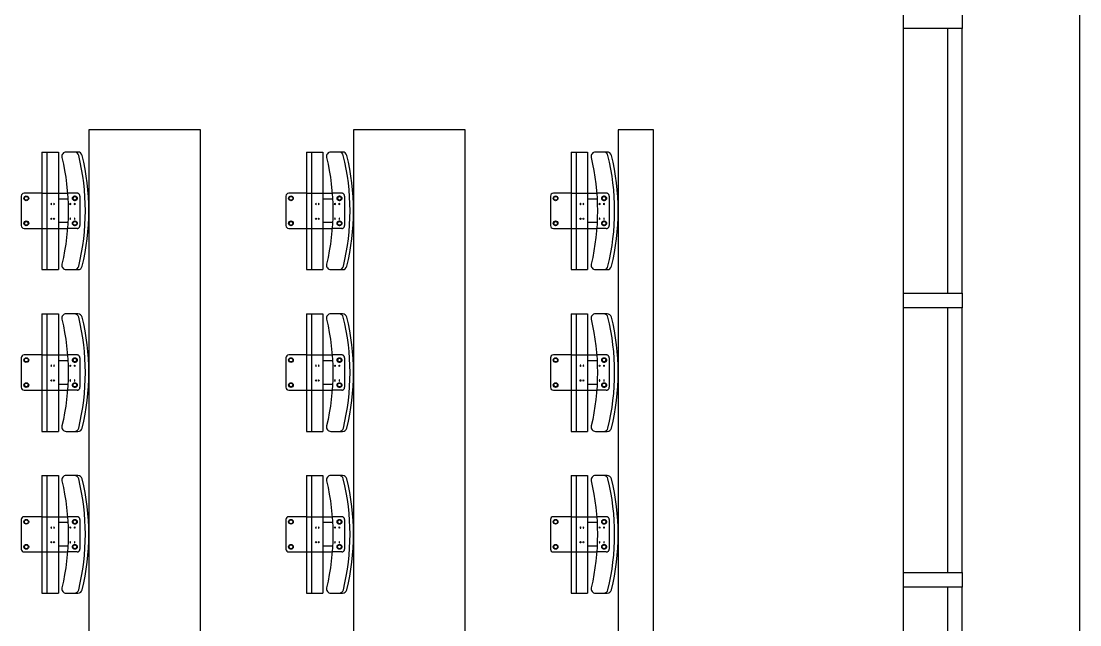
# Model space of a CAD drawing. Header units: centimetres. Extents: x -1707 to 3112, y 43 to 5669.
# Drawn here: x 158.628 to 162.229, y 59.232 to 61.285 of the extents above; entities that cross this region are included whole.
import ezdxf

# ---------------------------------------------------------------- set-up
doc = ezdxf.new("R2010")
doc.units = ezdxf.units.CM
doc.header["$LTSCALE"] = 100
doc.header["$MEASUREMENT"] = 0
doc.linetypes.add('CACHE', pattern=[0.375, 0.25, -0.125])
doc.layers.add('1-cloison', color=9, linetype='Continuous')

msp = doc.modelspace()

# ---------------------------------------------------------------- linework, layer by layer
at = {"layer": '1-cloison', "color": 7, "ltscale": 2}
for p, q in [((161.6287, 61.26), (161.6287, 61.31)), ((161.8287, 61.31), (161.8287, 61.26)), ((161.8287, 61.26), (161.6287, 61.26)), ((161.7787, 61.26), (161.7787, 60.36)), ((161.8287, 61.26), (161.7787, 61.26)), ((161.7787, 61.26), (161.7787, 60.36)), ((161.8287, 60.36), (161.8287, 61.26)), ((161.6287, 60.36), (161.8287, 60.36)), ((161.6287, 60.31), (161.6287, 60.36)), ((161.7787, 60.36), (161.8287, 60.36)), ((161.8287, 60.36), (161.8287, 60.31)), ((161.8287, 60.31), (161.6287, 60.31)), ((161.8287, 60.31), (161.7787, 60.31)), ((161.7787, 60.31), (161.7787, 59.41)), ((161.8287, 59.41), (161.8287, 60.31)), ((161.6287, 59.41), (161.8287, 59.41)), ((161.6287, 59.36), (161.6287, 59.41)), ((161.7787, 59.41), (161.8287, 59.41)), ((161.8287, 59.41), (161.8287, 59.36)), ((161.8287, 59.36), (161.6287, 59.36)), ((161.8287, 59.36), (161.7787, 59.36)), ((161.7787, 59.36), (161.7787, 58.46)), ((161.8287, 58.46), (161.8287, 59.36))]:
    msp.add_line(p, q, dxfattribs=at)
at = {"layer": '1-cloison', "color": 7}
for p, q in [((159.2388, 60.9151), (158.8588, 60.9151)), ((158.8588, 60.9151), (158.8588, 53.7651)), ((159.2388, 53.7651), (159.2388, 60.9151)), ((160.1388, 60.9151), (159.7588, 60.9151)), ((159.7588, 60.9151), (159.7588, 53.7651)), ((160.1388, 53.7651), (160.1388, 60.9151)), ((160.7788, 60.9151), (160.6588, 60.9151)), ((160.6588, 60.9151), (160.6588, 57.0651)), ((160.7788, 57.0651), (160.7788, 60.9151)), ((158.6284, 60.6901), (158.6284, 60.5901)), ((158.6988, 60.7001), (158.6384, 60.7001)), ((158.7548, 60.7001), (158.7858, 60.7001)), ((158.7871, 60.68), (158.7548, 60.68)), ((159.5284, 60.6901), (159.5284, 60.5901)), ((159.5988, 60.7001), (159.5384, 60.7001)), ((159.6548, 60.7001), (159.6858, 60.7001)), ((159.6871, 60.68), (159.6548, 60.68)), ((160.4284, 60.6901), (160.4284, 60.5901)), ((160.4988, 60.7001), (160.4384, 60.7001)), ((160.5548, 60.7001), (160.5858, 60.7001)), ((160.5871, 60.68), (160.5548, 60.68)), ((158.7871, 60.6), (158.7548, 60.6)), ((159.6871, 60.6), (159.6548, 60.6)), ((160.5871, 60.6), (160.5548, 60.6)), ((158.6384, 60.5801), (158.6988, 60.5801)), ((158.7548, 60.5801), (158.7858, 60.5801)), ((159.5384, 60.5801), (159.5988, 60.5801)), ((159.6548, 60.5801), (159.6858, 60.5801)), ((160.4384, 60.5801), (160.4988, 60.5801)), ((160.5548, 60.5801), (160.5858, 60.5801)), ((158.6284, 60.1401), (158.6284, 60.0401)), ((158.6988, 60.1501), (158.6384, 60.1501)), ((158.7548, 60.1501), (158.7858, 60.1501)), ((158.7871, 60.13), (158.7548, 60.13)), ((159.5284, 60.1401), (159.5284, 60.0401)), ((159.5988, 60.1501), (159.5384, 60.1501)), ((159.6548, 60.1501), (159.6858, 60.1501)), ((159.6871, 60.13), (159.6548, 60.13)), ((160.4284, 60.1401), (160.4284, 60.0401)), ((160.4988, 60.1501), (160.4384, 60.1501)), ((160.5548, 60.1501), (160.5858, 60.1501)), ((160.5871, 60.13), (160.5548, 60.13)), ((158.6384, 60.0301), (158.6988, 60.0301)), ((158.7871, 60.05), (158.7548, 60.05)), ((158.7548, 60.0301), (158.7858, 60.0301)), ((159.5384, 60.0301), (159.5988, 60.0301)), ((159.6871, 60.05), (159.6548, 60.05)), ((159.6548, 60.0301), (159.6858, 60.0301)), ((160.4384, 60.0301), (160.4988, 60.0301)), ((160.5871, 60.05), (160.5548, 60.05)), ((160.5548, 60.0301), (160.5858, 60.0301)), ((158.6284, 59.5901), (158.6284, 59.4901)), ((158.6988, 59.6001), (158.6384, 59.6001)), ((158.7548, 59.6001), (158.7858, 59.6001)), ((159.5284, 59.5901), (159.5284, 59.4901)), ((159.5988, 59.6001), (159.5384, 59.6001)), ((159.6548, 59.6001), (159.6858, 59.6001)), ((160.4284, 59.5901), (160.4284, 59.4901)), ((160.4988, 59.6001), (160.4384, 59.6001)), ((160.5548, 59.6001), (160.5858, 59.6001)), ((158.7871, 59.58), (158.7548, 59.58)), ((159.6871, 59.58), (159.6548, 59.58)), ((160.5871, 59.58), (160.5548, 59.58)), ((158.6384, 59.4801), (158.6988, 59.4801)), ((158.7871, 59.5), (158.7548, 59.5)), ((158.7548, 59.4801), (158.7858, 59.4801)), ((159.5384, 59.4801), (159.5988, 59.4801)), ((159.6871, 59.5), (159.6548, 59.5)), ((159.6548, 59.4801), (159.6858, 59.4801)), ((160.4384, 59.4801), (160.4988, 59.4801)), ((160.5871, 59.5), (160.5548, 59.5)), ((160.5548, 59.4801), (160.5858, 59.4801))]:
    msp.add_line(p, q, dxfattribs=at)
at = {"layer": '1-cloison', "color": 7, "linetype": 'ByBlock'}
for p, q in [((158.6988, 60.8401), (158.6988, 60.4401)), ((158.6988, 60.8401), (158.7548, 60.8401)), ((158.7158, 60.8401), (158.7158, 60.4401)), ((158.7548, 60.8401), (158.7548, 60.4401)), ((159.5988, 60.8401), (159.5988, 60.4401)), ((159.5988, 60.8401), (159.6548, 60.8401)), ((159.6158, 60.8401), (159.6158, 60.4401)), ((159.6548, 60.8401), (159.6548, 60.4401)), ((160.4988, 60.8401), (160.4988, 60.4401)), ((160.4988, 60.8401), (160.5548, 60.8401)), ((160.5158, 60.8401), (160.5158, 60.4401)), ((160.5548, 60.8401), (160.5548, 60.4401)), ((158.6988, 60.4401), (158.7548, 60.4401)), ((159.5988, 60.4401), (159.6548, 60.4401)), ((160.4988, 60.4401), (160.5548, 60.4401)), ((158.6988, 60.2901), (158.6988, 59.8901)), ((158.6988, 60.2901), (158.7548, 60.2901)), ((158.7158, 60.2901), (158.7158, 59.8901)), ((158.7548, 60.2901), (158.7548, 59.8901)), ((159.5988, 60.2901), (159.5988, 59.8901)), ((159.5988, 60.2901), (159.6548, 60.2901)), ((159.6158, 60.2901), (159.6158, 59.8901)), ((159.6548, 60.2901), (159.6548, 59.8901)), ((160.4988, 60.2901), (160.4988, 59.8901)), ((160.4988, 60.2901), (160.5548, 60.2901)), ((160.5158, 60.2901), (160.5158, 59.8901)), ((160.5548, 60.2901), (160.5548, 59.8901)), ((158.6988, 59.8901), (158.7548, 59.8901)), ((159.5988, 59.8901), (159.6548, 59.8901)), ((160.4988, 59.8901), (160.5548, 59.8901)), ((158.6988, 59.7401), (158.6988, 59.3401)), ((158.6988, 59.7401), (158.7548, 59.7401)), ((158.7158, 59.7401), (158.7158, 59.3401)), ((158.7548, 59.7401), (158.7548, 59.3401)), ((159.5988, 59.7401), (159.5988, 59.3401)), ((159.5988, 59.7401), (159.6548, 59.7401)), ((159.6158, 59.7401), (159.6158, 59.3401)), ((159.6548, 59.7401), (159.6548, 59.3401)), ((160.4988, 59.7401), (160.4988, 59.3401)), ((160.4988, 59.7401), (160.5548, 59.7401)), ((160.5158, 59.7401), (160.5158, 59.3401)), ((160.5548, 59.7401), (160.5548, 59.3401)), ((158.6988, 59.3401), (158.7548, 59.3401)), ((159.5988, 59.3401), (159.6548, 59.3401)), ((160.4988, 59.3401), (160.5548, 59.3401))]:
    msp.add_line(p, q, dxfattribs=at)
at = {"layer": '1-cloison', "color": 7, "linetype": 'CACHE'}
for p, q in [((158.6988, 60.7001), (158.7548, 60.7001)), ((158.8184, 60.7001), (158.7858, 60.7001)), ((158.8284, 60.6901), (158.8284, 60.5901)), ((159.5988, 60.7001), (159.6548, 60.7001)), ((159.7184, 60.7001), (159.6858, 60.7001)), ((159.7284, 60.6901), (159.7284, 60.5901)), ((160.4988, 60.7001), (160.5548, 60.7001)), ((160.6184, 60.7001), (160.5858, 60.7001)), ((160.6284, 60.6901), (160.6284, 60.5901)), ((158.6988, 60.5801), (158.7548, 60.5801)), ((158.8184, 60.5801), (158.7858, 60.5801)), ((159.5988, 60.5801), (159.6548, 60.5801)), ((159.7184, 60.5801), (159.6858, 60.5801)), ((160.4988, 60.5801), (160.5548, 60.5801)), ((160.6184, 60.5801), (160.5858, 60.5801)), ((158.6988, 60.1501), (158.7548, 60.1501)), ((158.8184, 60.1501), (158.7858, 60.1501)), ((158.8284, 60.1401), (158.8284, 60.0401)), ((159.5988, 60.1501), (159.6548, 60.1501)), ((159.7184, 60.1501), (159.6858, 60.1501)), ((159.7284, 60.1401), (159.7284, 60.0401)), ((160.4988, 60.1501), (160.5548, 60.1501)), ((160.6184, 60.1501), (160.5858, 60.1501)), ((160.6284, 60.1401), (160.6284, 60.0401)), ((158.6988, 60.0301), (158.7548, 60.0301)), ((158.8184, 60.0301), (158.7858, 60.0301)), ((159.5988, 60.0301), (159.6548, 60.0301)), ((159.7184, 60.0301), (159.6858, 60.0301)), ((160.4988, 60.0301), (160.5548, 60.0301)), ((160.6184, 60.0301), (160.5858, 60.0301)), ((158.6988, 59.6001), (158.7548, 59.6001)), ((158.8184, 59.6001), (158.7858, 59.6001)), ((158.8284, 59.5901), (158.8284, 59.4901)), ((159.5988, 59.6001), (159.6548, 59.6001)), ((159.7184, 59.6001), (159.6858, 59.6001)), ((159.7284, 59.5901), (159.7284, 59.4901)), ((160.4988, 59.6001), (160.5548, 59.6001)), ((160.6184, 59.6001), (160.5858, 59.6001)), ((160.6284, 59.5901), (160.6284, 59.4901)), ((158.6988, 59.4801), (158.7548, 59.4801)), ((158.8184, 59.4801), (158.7858, 59.4801)), ((159.5988, 59.4801), (159.6548, 59.4801)), ((159.7184, 59.4801), (159.6858, 59.4801)), ((160.4988, 59.4801), (160.5548, 59.4801)), ((160.6184, 59.4801), (160.5858, 59.4801))]:
    msp.add_line(p, q, dxfattribs=at)
at = {"layer": '1-cloison', "color": 7}
msp.add_lwpolyline([(161.8287, 42.96), (162.2287, 42.96), (162.2287, 62.51), (160.7794, 62.51)], dxfattribs=at)
at = {"layer": '1-cloison', "color": 7, "ltscale": 2}
msp.add_lwpolyline([(160.3925, 43.56), (161.6287, 43.56), (161.6287, 61.91), (160.8294, 61.91)], dxfattribs=at)
at = {"layer": '1-cloison', "color": 7, "linetype": 'ByBlock'}
for points in [[(158.7671, 60.4586, 0.483507), (158.7817, 60.4401), (158.8215, 60.4401, 0.345619), (158.8361, 60.4516, 0.120525), (158.836, 60.8287, 0.345528), (158.8214, 60.8401), (158.7816, 60.8401, 0.483604), (158.767, 60.8217, -0.115929)], [(159.6671, 60.4586, 0.483507), (159.6817, 60.4401), (159.7215, 60.4401, 0.345619), (159.7361, 60.4516, 0.120525), (159.736, 60.8287, 0.345528), (159.7214, 60.8401), (159.6816, 60.8401, 0.483604), (159.667, 60.8217, -0.115929)], [(160.5671, 60.4586, 0.483507), (160.5817, 60.4401), (160.6215, 60.4401, 0.345619), (160.6361, 60.4516, 0.120525), (160.636, 60.8287, 0.345528), (160.6214, 60.8401), (160.5816, 60.8401, 0.483604), (160.567, 60.8217, -0.115929)], [(158.7671, 59.9086, 0.483507), (158.7817, 59.8901), (158.8215, 59.8901, 0.345619), (158.8361, 59.9016, 0.120525), (158.836, 60.2787, 0.345528), (158.8214, 60.2901), (158.7816, 60.2901, 0.483604), (158.767, 60.2717, -0.115929)], [(159.6671, 59.9086, 0.483507), (159.6817, 59.8901), (159.7215, 59.8901, 0.345619), (159.7361, 59.9016, 0.120525), (159.736, 60.2787, 0.345528), (159.7214, 60.2901), (159.6816, 60.2901, 0.483604), (159.667, 60.2717, -0.115929)], [(160.5671, 59.9086, 0.483507), (160.5817, 59.8901), (160.6215, 59.8901, 0.345619), (160.6361, 59.9016, 0.120525), (160.636, 60.2787, 0.345528), (160.6214, 60.2901), (160.5816, 60.2901, 0.483604), (160.567, 60.2717, -0.115929)], [(158.7671, 59.3586, 0.483507), (158.7817, 59.3401), (158.8215, 59.3401, 0.345619), (158.8361, 59.3516, 0.120525), (158.836, 59.7287, 0.345528), (158.8214, 59.7401), (158.7816, 59.7401, 0.483604), (158.767, 59.7217, -0.115929)], [(159.6671, 59.3586, 0.483507), (159.6817, 59.3401), (159.7215, 59.3401, 0.345619), (159.7361, 59.3516, 0.120525), (159.736, 59.7287, 0.345528), (159.7214, 59.7401), (159.6816, 59.7401, 0.483604), (159.667, 59.7217, -0.115929)], [(160.5671, 59.3586, 0.483507), (160.5817, 59.3401), (160.6215, 59.3401, 0.345619), (160.6361, 59.3516, 0.120525), (160.636, 59.7287, 0.345528), (160.6214, 59.7401), (160.5816, 59.7401, 0.483604), (160.567, 59.7217, -0.115929)]]:
    msp.add_lwpolyline(points, format="xyb", close=True, dxfattribs=at)
for points in [[(158.8095, 60.4401, 0.345619), (158.8241, 60.4516, 0.120525), (158.824, 60.8287, 0.345528), (158.8094, 60.8401)], [(159.7095, 60.4401, 0.345619), (159.7241, 60.4516, 0.120525), (159.724, 60.8287, 0.345528), (159.7094, 60.8401)], [(160.6095, 60.4401, 0.345619), (160.6241, 60.4516, 0.120525), (160.624, 60.8287, 0.345528), (160.6094, 60.8401)], [(158.8095, 59.8901, 0.345619), (158.8241, 59.9016, 0.120525), (158.824, 60.2787, 0.345528), (158.8094, 60.2901)], [(159.7095, 59.8901, 0.345619), (159.7241, 59.9016, 0.120525), (159.724, 60.2787, 0.345528), (159.7094, 60.2901)], [(160.6095, 59.8901, 0.345619), (160.6241, 59.9016, 0.120525), (160.624, 60.2787, 0.345528), (160.6094, 60.2901)], [(158.8095, 59.3401, 0.345619), (158.8241, 59.3516, 0.120525), (158.824, 59.7287, 0.345528), (158.8094, 59.7401)], [(159.7095, 59.3401, 0.345619), (159.7241, 59.3516, 0.120525), (159.724, 59.7287, 0.345528), (159.7094, 59.7401)], [(160.6095, 59.3401, 0.345619), (160.6241, 59.3516, 0.120525), (160.624, 59.7287, 0.345528), (160.6094, 59.7401)]]:
    msp.add_lwpolyline(points, format="xyb", dxfattribs=at)
at = {"layer": '1-cloison', "color": 7}
for points in [[(158.6496, 60.6891), (158.6534, 60.6826), (158.6496, 60.6761), (158.6421, 60.6761), (158.6384, 60.6826), (158.6421, 60.6891)], [(159.5496, 60.6891), (159.5534, 60.6826), (159.5496, 60.6761), (159.5421, 60.6761), (159.5384, 60.6826), (159.5421, 60.6891)], [(160.4496, 60.6891), (160.4534, 60.6826), (160.4496, 60.6761), (160.4421, 60.6761), (160.4384, 60.6826), (160.4421, 60.6891)], [(158.6496, 60.5911), (158.6534, 60.5976), (158.6496, 60.6041), (158.6421, 60.6041), (158.6384, 60.5976), (158.6421, 60.5911)], [(159.5496, 60.5911), (159.5534, 60.5976), (159.5496, 60.6041), (159.5421, 60.6041), (159.5384, 60.5976), (159.5421, 60.5911)], [(160.4496, 60.5911), (160.4534, 60.5976), (160.4496, 60.6041), (160.4421, 60.6041), (160.4384, 60.5976), (160.4421, 60.5911)], [(158.6496, 60.1391), (158.6534, 60.1326), (158.6496, 60.1261), (158.6421, 60.1261), (158.6384, 60.1326), (158.6421, 60.1391)], [(159.5496, 60.1391), (159.5534, 60.1326), (159.5496, 60.1261), (159.5421, 60.1261), (159.5384, 60.1326), (159.5421, 60.1391)], [(160.4496, 60.1391), (160.4534, 60.1326), (160.4496, 60.1261), (160.4421, 60.1261), (160.4384, 60.1326), (160.4421, 60.1391)], [(158.6496, 60.0411), (158.6534, 60.0476), (158.6496, 60.0541), (158.6421, 60.0541), (158.6384, 60.0476), (158.6421, 60.0411)], [(159.5496, 60.0411), (159.5534, 60.0476), (159.5496, 60.0541), (159.5421, 60.0541), (159.5384, 60.0476), (159.5421, 60.0411)], [(160.4496, 60.0411), (160.4534, 60.0476), (160.4496, 60.0541), (160.4421, 60.0541), (160.4384, 60.0476), (160.4421, 60.0411)], [(158.6496, 59.5891), (158.6534, 59.5826), (158.6496, 59.5761), (158.6421, 59.5761), (158.6384, 59.5826), (158.6421, 59.5891)], [(159.5496, 59.5891), (159.5534, 59.5826), (159.5496, 59.5761), (159.5421, 59.5761), (159.5384, 59.5826), (159.5421, 59.5891)], [(160.4496, 59.5891), (160.4534, 59.5826), (160.4496, 59.5761), (160.4421, 59.5761), (160.4384, 59.5826), (160.4421, 59.5891)], [(158.6496, 59.4911), (158.6534, 59.4976), (158.6496, 59.5041), (158.6421, 59.5041), (158.6384, 59.4976), (158.6421, 59.4911)], [(159.5496, 59.4911), (159.5534, 59.4976), (159.5496, 59.5041), (159.5421, 59.5041), (159.5384, 59.4976), (159.5421, 59.4911)], [(160.4496, 59.4911), (160.4534, 59.4976), (160.4496, 59.5041), (160.4421, 59.5041), (160.4384, 59.4976), (160.4421, 59.4911)]]:
    msp.add_lwpolyline(points, close=True, dxfattribs=at)
at = {"layer": '1-cloison', "color": 7, "linetype": 'CACHE'}
for points in [[(158.8071, 60.6891), (158.8034, 60.6826), (158.8071, 60.6761), (158.8146, 60.6761), (158.8184, 60.6826), (158.8146, 60.6891)], [(159.7071, 60.6891), (159.7034, 60.6826), (159.7071, 60.6761), (159.7146, 60.6761), (159.7184, 60.6826), (159.7146, 60.6891)], [(160.6071, 60.6891), (160.6034, 60.6826), (160.6071, 60.6761), (160.6146, 60.6761), (160.6184, 60.6826), (160.6146, 60.6891)], [(158.8071, 60.5911), (158.8034, 60.5976), (158.8071, 60.6041), (158.8146, 60.6041), (158.8184, 60.5976), (158.8146, 60.5911)], [(159.7071, 60.5911), (159.7034, 60.5976), (159.7071, 60.6041), (159.7146, 60.6041), (159.7184, 60.5976), (159.7146, 60.5911)], [(160.6071, 60.5911), (160.6034, 60.5976), (160.6071, 60.6041), (160.6146, 60.6041), (160.6184, 60.5976), (160.6146, 60.5911)], [(158.8071, 60.1391), (158.8034, 60.1326), (158.8071, 60.1261), (158.8146, 60.1261), (158.8184, 60.1326), (158.8146, 60.1391)], [(159.7071, 60.1391), (159.7034, 60.1326), (159.7071, 60.1261), (159.7146, 60.1261), (159.7184, 60.1326), (159.7146, 60.1391)], [(160.6071, 60.1391), (160.6034, 60.1326), (160.6071, 60.1261), (160.6146, 60.1261), (160.6184, 60.1326), (160.6146, 60.1391)], [(158.8071, 60.0411), (158.8034, 60.0476), (158.8071, 60.0541), (158.8146, 60.0541), (158.8184, 60.0476), (158.8146, 60.0411)], [(159.7071, 60.0411), (159.7034, 60.0476), (159.7071, 60.0541), (159.7146, 60.0541), (159.7184, 60.0476), (159.7146, 60.0411)], [(160.6071, 60.0411), (160.6034, 60.0476), (160.6071, 60.0541), (160.6146, 60.0541), (160.6184, 60.0476), (160.6146, 60.0411)], [(158.8071, 59.5891), (158.8034, 59.5826), (158.8071, 59.5761), (158.8146, 59.5761), (158.8184, 59.5826), (158.8146, 59.5891)], [(159.7071, 59.5891), (159.7034, 59.5826), (159.7071, 59.5761), (159.7146, 59.5761), (159.7184, 59.5826), (159.7146, 59.5891)], [(160.6071, 59.5891), (160.6034, 59.5826), (160.6071, 59.5761), (160.6146, 59.5761), (160.6184, 59.5826), (160.6146, 59.5891)], [(158.8071, 59.4911), (158.8034, 59.4976), (158.8071, 59.5041), (158.8146, 59.5041), (158.8184, 59.4976), (158.8146, 59.4911)], [(159.7071, 59.4911), (159.7034, 59.4976), (159.7071, 59.5041), (159.7146, 59.5041), (159.7184, 59.4976), (159.7146, 59.4911)], [(160.6071, 59.4911), (160.6034, 59.4976), (160.6071, 59.5041), (160.6146, 59.5041), (160.6184, 59.4976), (160.6146, 59.4911)]]:
    msp.add_lwpolyline(points, close=True, dxfattribs=at)
at = {"layer": '1-cloison', "color": 7}
for centre, radius in [((158.6459, 60.6826), 0.008), ((158.6459, 60.6826), 0.0065), ((159.5459, 60.6826), 0.008), ((159.5459, 60.6826), 0.0065), ((160.4459, 60.6826), 0.008), ((160.4459, 60.6826), 0.0065), ((158.6459, 60.5976), 0.008), ((158.6459, 60.5976), 0.0065), ((159.5459, 60.5976), 0.008), ((159.5459, 60.5976), 0.0065), ((160.4459, 60.5976), 0.008), ((160.4459, 60.5976), 0.0065), ((158.6459, 60.1326), 0.008), ((158.6459, 60.1326), 0.0065), ((159.5459, 60.1326), 0.008), ((159.5459, 60.1326), 0.0065), ((160.4459, 60.1326), 0.008), ((160.4459, 60.1326), 0.0065), ((158.6459, 60.0476), 0.008), ((158.6459, 60.0476), 0.0065), ((159.5459, 60.0476), 0.008), ((159.5459, 60.0476), 0.0065), ((160.4459, 60.0476), 0.008), ((160.4459, 60.0476), 0.0065), ((158.6459, 59.5826), 0.008), ((158.6459, 59.5826), 0.0065), ((159.5459, 59.5826), 0.008), ((159.5459, 59.5826), 0.0065), ((160.4459, 59.5826), 0.008), ((160.4459, 59.5826), 0.0065), ((158.6459, 59.4976), 0.008), ((158.6459, 59.4976), 0.0065), ((159.5459, 59.4976), 0.008), ((159.5459, 59.4976), 0.0065), ((160.4459, 59.4976), 0.008), ((160.4459, 59.4976), 0.0065)]:
    msp.add_circle(centre, radius, dxfattribs=at)
at = {"layer": '1-cloison', "color": 7, "linetype": 'CACHE'}
for centre, radius in [((158.8109, 60.6826), 0.008), ((158.8109, 60.6826), 0.0065), ((159.7109, 60.6826), 0.008), ((159.7109, 60.6826), 0.0065), ((160.6109, 60.6826), 0.008), ((160.6109, 60.6826), 0.0065), ((158.8109, 60.5976), 0.008), ((158.8109, 60.5976), 0.0065), ((159.7109, 60.5976), 0.008), ((159.7109, 60.5976), 0.0065), ((160.6109, 60.5976), 0.008), ((160.6109, 60.5976), 0.0065), ((158.8109, 60.1326), 0.008), ((158.8109, 60.1326), 0.0065), ((159.7109, 60.1326), 0.008), ((159.7109, 60.1326), 0.0065), ((160.6109, 60.1326), 0.008), ((160.6109, 60.1326), 0.0065), ((158.8109, 60.0476), 0.008), ((158.8109, 60.0476), 0.0065), ((159.7109, 60.0476), 0.008), ((159.7109, 60.0476), 0.0065), ((160.6109, 60.0476), 0.008), ((160.6109, 60.0476), 0.0065), ((158.8109, 59.5826), 0.008), ((158.8109, 59.5826), 0.0065), ((159.7109, 59.5826), 0.008), ((159.7109, 59.5826), 0.0065), ((160.6109, 59.5826), 0.008), ((160.6109, 59.5826), 0.0065), ((158.8109, 59.4976), 0.008), ((158.8109, 59.4976), 0.0065), ((159.7109, 59.4976), 0.008), ((159.7109, 59.4976), 0.0065), ((160.6109, 59.4976), 0.008), ((160.6109, 59.4976), 0.0065)]:
    msp.add_circle(centre, radius, dxfattribs=at)
at = {"layer": '1-cloison', "color": 7}
for centre, start, end in [((158.6384, 60.6901), 90, 180), ((159.5384, 60.6901), 90, 180), ((160.4384, 60.6901), 90, 180), ((158.6384, 60.5901), 180, 270), ((159.5384, 60.5901), 180, 270), ((160.4384, 60.5901), 180, 270), ((158.6384, 60.1401), 90, 180), ((159.5384, 60.1401), 90, 180), ((160.4384, 60.1401), 90, 180), ((158.6384, 60.0401), 180, 270), ((159.5384, 60.0401), 180, 270), ((160.4384, 60.0401), 180, 270), ((158.6384, 59.5901), 90, 180), ((159.5384, 59.5901), 90, 180), ((160.4384, 59.5901), 90, 180), ((158.6384, 59.4901), 180, 270), ((159.5384, 59.4901), 180, 270), ((160.4384, 59.4901), 180, 270)]:
    msp.add_arc(centre, 0.01, start, end, dxfattribs=at)
at = {"layer": '1-cloison', "color": 7, "linetype": 'CACHE'}
for centre, start, end in [((158.8184, 60.6901), 0, 90), ((159.7184, 60.6901), 0, 90), ((160.6184, 60.6901), 0, 90), ((158.8184, 60.5901), 270, 0), ((159.7184, 60.5901), 270, 0), ((160.6184, 60.5901), 270, 0), ((158.8184, 60.1401), 0, 90), ((159.7184, 60.1401), 0, 90), ((160.6184, 60.1401), 0, 90), ((158.8184, 60.0401), 270, 0), ((159.7184, 60.0401), 270, 0), ((160.6184, 60.0401), 270, 0), ((158.8184, 59.5901), 0, 90), ((159.7184, 59.5901), 0, 90), ((160.6184, 59.5901), 0, 90), ((158.8184, 59.4901), 270, 0), ((159.7184, 59.4901), 270, 0), ((160.6184, 59.4901), 270, 0)]:
    msp.add_arc(centre, 0.01, start, end, dxfattribs=at)
at = {"layer": '1-cloison', "color": 7, "linetype": 'ByBlock', "extrusion": (0, 0, -1)}
for centre, major_axis in [((158.7307, 60.6631), (0, 0.0025)), ((158.7404, 60.6631), (0, 0.0025)), ((159.6307, 60.6631), (0, 0.0025)), ((159.6404, 60.6631), (0, 0.0025)), ((160.5307, 60.6631), (0, 0.0025)), ((160.5404, 60.6631), (0, 0.0025)), ((158.7954, 60.6131), (0, -0.0025)), ((158.8104, 60.6131), (0, -0.0025)), ((159.6954, 60.6131), (0, -0.0025)), ((159.7104, 60.6131), (0, -0.0025)), ((160.5954, 60.6131), (0, -0.0025)), ((160.6104, 60.6131), (0, -0.0025)), ((158.7307, 60.1131), (0, 0.0025)), ((158.7404, 60.1131), (0, 0.0025)), ((159.6307, 60.1131), (0, 0.0025)), ((159.6404, 60.1131), (0, 0.0025)), ((160.5307, 60.1131), (0, 0.0025)), ((160.5404, 60.1131), (0, 0.0025)), ((158.7954, 60.0631), (0, -0.0025)), ((158.8104, 60.0631), (0, -0.0025)), ((159.6954, 60.0631), (0, -0.0025)), ((159.7104, 60.0631), (0, -0.0025)), ((160.5954, 60.0631), (0, -0.0025)), ((160.6104, 60.0631), (0, -0.0025)), ((158.7307, 59.5631), (0, 0.0025)), ((158.7404, 59.5631), (0, 0.0025)), ((159.6307, 59.5631), (0, 0.0025)), ((159.6404, 59.5631), (0, 0.0025)), ((160.5307, 59.5631), (0, 0.0025)), ((160.5404, 59.5631), (0, 0.0025)), ((158.7954, 59.5131), (0, -0.0025)), ((158.8104, 59.5131), (0, -0.0025)), ((159.6954, 59.5131), (0, -0.0025)), ((159.7104, 59.5131), (0, -0.0025)), ((160.5954, 59.5131), (0, -0.0025)), ((160.6104, 59.5131), (0, -0.0025))]:
    msp.add_ellipse(centre, major_axis=major_axis, ratio=0.390638, dxfattribs=at)
at = {"layer": '1-cloison', "color": 7, "linetype": 'ByBlock'}
for centre, major_axis in [((158.7954, 60.6631), (0, 0.0025)), ((158.8104, 60.6631), (0, 0.0025)), ((159.6954, 60.6631), (0, 0.0025)), ((159.7104, 60.6631), (0, 0.0025)), ((160.5954, 60.6631), (0, 0.0025)), ((160.6104, 60.6631), (0, 0.0025)), ((158.7307, 60.6131), (0, -0.0025)), ((158.7404, 60.6131), (0, -0.0025)), ((159.6307, 60.6131), (0, -0.0025)), ((159.6404, 60.6131), (0, -0.0025)), ((160.5307, 60.6131), (0, -0.0025)), ((160.5404, 60.6131), (0, -0.0025)), ((158.7954, 60.1131), (0, 0.0025)), ((158.8104, 60.1131), (0, 0.0025)), ((159.6954, 60.1131), (0, 0.0025)), ((159.7104, 60.1131), (0, 0.0025)), ((160.5954, 60.1131), (0, 0.0025)), ((160.6104, 60.1131), (0, 0.0025)), ((158.7307, 60.0631), (0, -0.0025)), ((158.7404, 60.0631), (0, -0.0025)), ((159.6307, 60.0631), (0, -0.0025)), ((159.6404, 60.0631), (0, -0.0025)), ((160.5307, 60.0631), (0, -0.0025)), ((160.5404, 60.0631), (0, -0.0025)), ((158.7954, 59.5631), (0, 0.0025)), ((158.8104, 59.5631), (0, 0.0025)), ((159.6954, 59.5631), (0, 0.0025)), ((159.7104, 59.5631), (0, 0.0025)), ((160.5954, 59.5631), (0, 0.0025)), ((160.6104, 59.5631), (0, 0.0025)), ((158.7307, 59.5131), (0, -0.0025)), ((158.7404, 59.5131), (0, -0.0025)), ((159.6307, 59.5131), (0, -0.0025)), ((159.6404, 59.5131), (0, -0.0025)), ((160.5307, 59.5131), (0, -0.0025)), ((160.5404, 59.5131), (0, -0.0025))]:
    msp.add_ellipse(centre, major_axis=major_axis, ratio=0.390638, dxfattribs=at)

doc.saveas('drawing.dxf')
